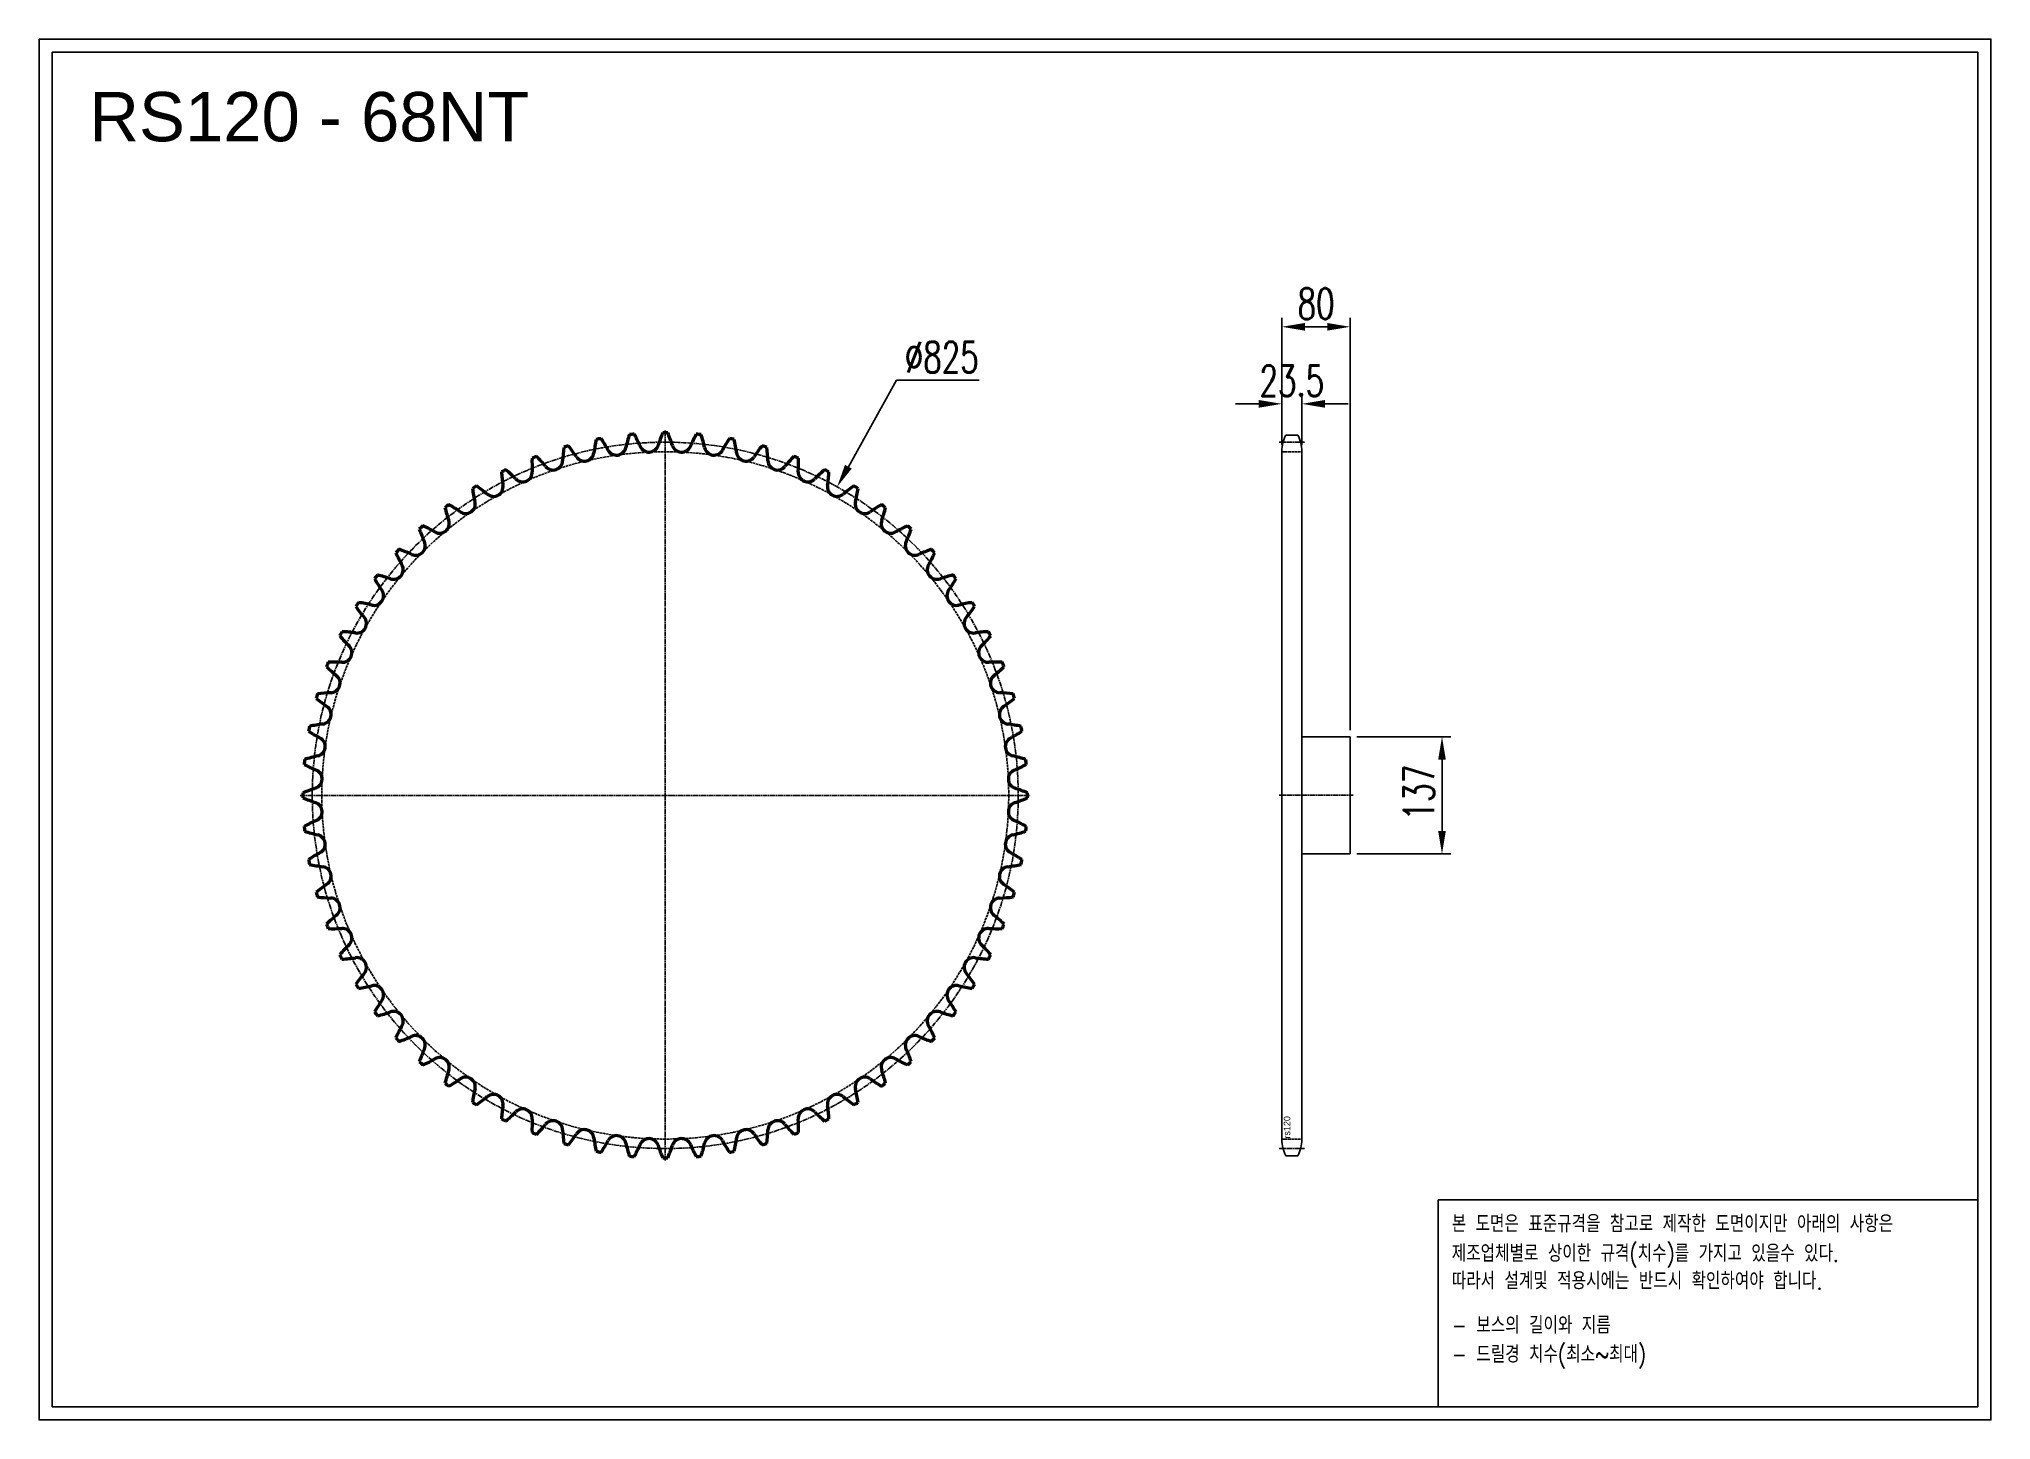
# Model space of a CAD drawing. Header units: millimetres. Extents: x -43941 to -41660, y 45593 to 47206.
import ezdxf

# ---------------------------------------------------------------- set-up
doc = ezdxf.new("R2010")
doc.units = ezdxf.units.MM
for name, pattern in [('AM_ISO02W050', [7.5, 6, -1.5]), ('AM_ISO02W050x2', [3.75, 3, -0.75]), ('AM_ISO08W050', [18, 12, -1.5, 3, -1.5]), ('AM_ISO08W050x2', [9, 6, -0.75, 1.5, -0.75])]:
    doc.linetypes.add(name, pattern=pattern)
for name, color, linetype, lineweight in [('AM_0N', 7, 'Continuous', 50), ('AM_3N', 6, 'AM_ISO02W050', 25), ('AM_7', 4, 'AM_ISO08W050', 25), ('AM_7N', 4, 'AM_ISO08W050', 25)]:
    doc.layers.add(name, color=color, linetype=linetype, lineweight=lineweight)
doc.layers.add('S-DIM', color=7, linetype='Continuous')
doc.styles.add('HAN', font='ROMANS.shx', dxfattribs={"width": 0.7, "bigfont": 'whgtxt.shx'})
doc.styles.add('HSG', font='SIMPLEX.shx', dxfattribs={"width": 0.7, "bigfont": 'HSG.shx'})
doc.styles.get("Standard").update_dxf_attribs({"font": 'arial.ttf'})
doc.dimstyles.new('APP50', dxfattribs={"dimscale": 15, "dimtxt": 2.4, "dimasz": 1.8, "dimexe": 0.7, "dimexo": 0.5, "dimgap": 0.6, "dimtad": 1, "dimtoh": 1, "dimdec": 1, "dimrnd": 0.01, "dimzin": 9, "dimdsep": 46, "dimtxsty": 'HSG', "dimcen": 0, "dimclrd": 1, "dimclre": 1, "dimclrt": 256, "dimazin": 2, "dimtp": 1, "dimtm": 1, "dimtfac": 0.5, "dimtdec": 1, "dimtofl": 0, "dimtmove": 0, "dimatfit": 3, "dimfxl": 0, "dimtvp": 1, "dimtolj": 2, "dimlwd": -1, "dimlwe": -1, "dimarcsym": 0})

# ---------------------------------------------------------------- blocks, each defined once
blk = doc.blocks.new('*D1')
at = {"layer": 'Defpoints', "color": 0, "transparency": 16777216}
for p in [(-42408.4, 46391.3), (-42408.4, 46254.3), (-42301.2, 46254.3)]:
    blk.add_point(p, dxfattribs=at)
at = {"layer": 'S-DIM', "color": 1, "transparency": 16777216}
for p, q in [((-42400.9, 46391.3), (-42290.7, 46391.3)), ((-42301.2, 46364.3), (-42301.2, 46281.3)), ((-42400.9, 46254.3), (-42290.7, 46254.3))]:
    blk.add_line(p, q, dxfattribs=at)
for points in [[(-42305.7, 46364.3), (-42296.7, 46364.3), (-42301.2, 46391.3)], [(-42305.7, 46281.3), (-42296.7, 46281.3), (-42301.2, 46254.3)]]:
    blk.add_solid(points, dxfattribs=at)
at = {"layer": 'S-DIM', "transparency": 16777216, "insert": (-42328.2, 46326), "char_height": 36, "attachment_point": 5, "rotation": 90, "style": 'HSG'}
blk.add_mtext('\\A2;137', dxfattribs=at)
blk = doc.blocks.new('*D2')
at = {"layer": 'Defpoints', "color": 0, "transparency": 16777216}
for p in [(-42464.9, 46780), (-42488.4, 46724.1), (-42464.9, 46724.1)]:
    blk.add_point(p, dxfattribs=at)
at = {"layer": 'S-DIM', "color": 1, "transparency": 16777216}
for p, q in [((-42488.4, 46731.6), (-42488.4, 46790.5)), ((-42464.9, 46731.6), (-42464.9, 46790.5)), ((-42515.4, 46780), (-42542.4, 46780)), ((-42437.9, 46780), (-42410.9, 46780))]:
    blk.add_line(p, q, dxfattribs=at)
for points in [[(-42515.4, 46784.5), (-42515.4, 46775.5), (-42488.4, 46780)], [(-42437.9, 46784.5), (-42437.9, 46775.5), (-42464.9, 46780)]]:
    blk.add_solid(points, dxfattribs=at)
at = {"layer": 'S-DIM', "transparency": 16777216, "insert": (-42476.7, 46807), "char_height": 36, "attachment_point": 5, "style": 'HSG'}
blk.add_mtext('\\A2;23.5', dxfattribs=at)
blk = doc.blocks.new('*D3')
at = {"layer": 'Defpoints', "color": 0, "transparency": 16777216}
for p in [(-42408.4, 46870), (-42488.4, 46724.1), (-42408.4, 46391.3)]:
    blk.add_point(p, dxfattribs=at)
at = {"layer": 'S-DIM', "color": 1, "transparency": 16777216}
for p, q in [((-42488.4, 46731.6), (-42488.4, 46880.5)), ((-42408.4, 46398.8), (-42408.4, 46880.5)), ((-42461.4, 46870), (-42435.4, 46870))]:
    blk.add_line(p, q, dxfattribs=at)
for points in [[(-42461.4, 46874.5), (-42461.4, 46865.5), (-42488.4, 46870)], [(-42435.4, 46874.5), (-42435.4, 46865.5), (-42408.4, 46870)]]:
    blk.add_solid(points, dxfattribs=at)
at = {"layer": 'S-DIM', "transparency": 16777216, "insert": (-42448.4, 46897), "char_height": 36, "attachment_point": 5, "style": 'HSG'}
blk.add_mtext('\\A2;80', dxfattribs=at)
blk = doc.blocks.new('*D4')
at = {"layer": 'Defpoints', "color": 0, "transparency": 16777216}
for p in [(-43008.1, 46683), (-43409.7, 45962.4)]:
    blk.add_point(p, dxfattribs=at)
at = {"layer": 'S-DIM', "color": 1, "transparency": 16777216}
for p, q in [((-42938.6, 46807.6), (-42994.9, 46706.6)), ((-42842, 46807.6), (-42938.6, 46807.6))]:
    blk.add_line(p, q, dxfattribs=at)
blk.add_solid([(-42998.9, 46708.8), (-42991, 46704.4), (-43008.1, 46683)], dxfattribs=at)
at = {"layer": 'S-DIM', "transparency": 16777216, "insert": (-42885.8, 46834.6), "char_height": 36, "attachment_point": 5, "style": 'HSG'}
blk.add_mtext('\\A2;∅825', dxfattribs=at)
blk = doc.blocks.new('notice1')
at = {"color": 4}
blk.add_lwpolyline([(-22142.12, 1735.9), (-22053.8, 1735.9), (-22053.8, 1702.07), (-22142.12, 1702.07)], close=True, dxfattribs=at)
at = {"color": 4, "style": 'HAN', "width": 0.8}
for s, p in [('본 도면은 표준규격을 참고로 제작한 도면이지만 아래의 사항은', (-22139.9, 1730.62)), ('제조업체별로 상이한 규격(치수)를 가지고 있을수 있다.', (-22139.9, 1725.78)), ('따라서 설계및 적용시에는 반드시 확인하여야 합니다.', (-22139.9, 1721.28)), ('- 보스의 길이와 지름', (-22139.9, 1714.03)), ('- 드릴경 치수(최소~최대)', (-22139.9, 1709.27))]:
    blk.add_text(s, height=2.7949, dxfattribs=at).set_placement(p)

msp = doc.modelspace()

# ---------------------------------------------------------------- linework, layer by layer
for p, q in [((-42483.71, 46743.62), (-42469.67, 46743.62)), ((-42488.44, 46724.62), (-42488.44, 45920.82)), ((-42464.94, 46724.62), (-42464.94, 45920.82)), ((-42464.94, 46391.28), (-42408.44, 46391.28)), ((-42408.44, 46391.28), (-42408.44, 46254.28)), ((-42408.44, 46254.28), (-42464.94, 46254.28)), ((-42483.71, 45901.82), (-42469.67, 45901.82))]:
    msp.add_line(p, q)
for points in [[(-43940.7, 47206.08), (-41659.7, 47206.08), (-41659.7, 45593.26), (-43940.7, 45593.26)], [(-43925.34, 47190.72), (-41675.06, 47190.72), (-41675.06, 45608.62), (-43925.34, 45608.62)]]:
    msp.add_lwpolyline(points, close=True)
for centre, start, end in [((-42447.94, 46724.62), 152.02179, 180), ((-42505.44, 46724.62), 0, 27.97821), ((-42447.94, 45920.82), 180, 207.97821), ((-42505.44, 45920.82), 332.02179, 0)]:
    msp.add_arc(centre, 40.5, start, end)
at = {"layer": 'AM_0N'}
for centre, radius, start, end in [((-43107.07, 46698.77), 186.73, 167.73217, 172.57353), ((-43208.91, 46322.72), 423.48, 100.19967, 100.9768), ((-43439.71, 46636.59), 186.73, 28.60294, 33.4443), ((-43072.81, 46687.77), 186.73, 162.43805, 167.27941), ((-43208.91, 46322.72), 423.48, 94.90555, 95.68269), ((-43409.76, 46656.55), 186.73, 23.30882, 28.15019), ((-43039.71, 46673.66), 186.73, 157.14393, 161.98529), ((-43208.91, 46322.72), 423.48, 89.61143, 90.38857), ((-43378.1, 46673.66), 186.73, 18.01471, 22.85607), ((-43008.05, 46656.55), 186.73, 151.84981, 156.69118), ((-43208.91, 46322.72), 423.48, 84.31731, 85.09445), ((-43345, 46687.77), 186.73, 12.72059, 17.56195), ((-42978.1, 46636.59), 186.73, 146.5557, 151.39706), ((-43208.91, 46322.72), 423.48, 79.0232, 79.80033), ((-43310.74, 46698.77), 186.73, 7.42647, 12.26783), ((-43177.91, 46711.08), 186.73, 178.3204, 183.16176), ((-43208.91, 46322.72), 423.48, 110.7879, 111.56504), ((-43493.45, 46588.84), 186.73, 39.19118, 44.03254), ((-43142.21, 46706.56), 186.73, 173.02628, 177.86765), ((-43208.91, 46322.72), 423.48, 105.49378, 106.27092), ((-43467.68, 46613.96), 186.73, 33.89706, 38.73842), ((-43303.37, 46724.36), 11.23, 213.89706, 352.57353), ((-43265.91, 46731.36), 11.23, 208.60294, 347.27941), ((-43227.96, 46734.88), 11.23, 203.30882, 341.98529), ((-43189.85, 46734.88), 11.23, 198.01471, 336.69118), ((-43151.9, 46731.36), 11.23, 192.72059, 331.39706), ((-43114.44, 46724.36), 11.23, 187.42647, 326.10294), ((-42950.13, 46613.96), 186.73, 141.26158, 146.10294), ((-43208.91, 46322.72), 423.48, 73.72908, 74.50622), ((-43275.61, 46706.56), 186.73, 2.13235, 6.97372), ((-42924.36, 46588.84), 186.73, 135.96746, 140.80882), ((-43208.91, 46322.72), 423.48, 68.43496, 69.2121), ((-43239.91, 46711.08), 186.73, 356.83824, 1.6796), ((-43208.91, 46322.72), 423.48, 116.08202, 116.85916), ((-43213.87, 46712.29), 186.73, 183.61452, 188.45588), ((-43516.79, 46561.45), 186.73, 44.48529, 49.32666), ((-43375.56, 46700.16), 11.23, 224.48529, 3.16176), ((-43340.03, 46713.93), 11.23, 219.19118, 357.86765), ((-43077.79, 46713.93), 11.23, 182.13235, 320.80882), ((-43042.25, 46700.16), 11.23, 176.83824, 315.51471), ((-42901.02, 46561.45), 186.73, 130.67334, 135.51471), ((-43208.91, 46322.72), 423.48, 63.14084, 63.91798), ((-43203.94, 46712.29), 186.73, 351.54412, 356.38548), ((-43208.91, 46322.72), 423.48, 121.37614, 122.15327), ((-43249.79, 46710.17), 186.73, 188.90864, 193.75), ((-43537.51, 46532.02), 186.73, 49.77941, 54.62078), ((-43409.68, 46683.18), 11.23, 229.77941, 8.45588), ((-43008.14, 46683.18), 11.23, 171.54412, 310.22059), ((-42880.31, 46532.02), 186.73, 125.37922, 130.22059), ((-43208.91, 46322.72), 423.48, 57.84673, 58.62386), ((-43168.02, 46710.17), 186.73, 346.25, 351.09136), ((-43208.91, 46322.72), 423.48, 126.67025, 127.44739), ((-43285.37, 46704.74), 186.73, 194.20275, 199.04412), ((-43555.42, 46500.81), 186.73, 55.07353, 59.91489), ((-43442.08, 46663.11), 11.23, 235.07353, 13.75), ((-42975.73, 46663.11), 11.23, 166.25, 304.92647), ((-42862.4, 46500.81), 186.73, 120.08511, 124.92647), ((-43208.91, 46322.72), 423.48, 52.55261, 53.32975), ((-43132.44, 46704.74), 186.73, 340.95588, 345.79725), ((-43208.91, 46322.72), 423.48, 131.96437, 132.74151), ((-43320.29, 46696.06), 186.73, 199.49687, 204.33824), ((-43570.37, 46468.08), 186.73, 60.36765, 65.20901), ((-43472.49, 46640.15), 11.23, 240.36765, 19.04412), ((-42945.32, 46640.15), 11.23, 160.95588, 299.63235), ((-42847.44, 46468.08), 186.73, 114.79099, 119.63235), ((-43097.52, 46696.06), 186.73, 335.66176, 340.50313), ((-43208.91, 46322.72), 423.48, 47.25849, 48.03563), ((-43208.91, 46322.72), 423.48, 137.25849, 138.03563), ((-43354.26, 46684.19), 186.73, 204.79099, 209.63235), ((-43582.24, 46434.11), 186.73, 65.66176, 70.50313), ((-43500.66, 46614.47), 11.23, 245.66176, 24.33824), ((-42917.16, 46614.47), 11.23, 155.66176, 294.33824), ((-42835.57, 46434.11), 186.73, 109.49687, 114.33824), ((-43063.55, 46684.19), 186.73, 330.36765, 335.20901), ((-43208.91, 46322.72), 423.48, 41.96437, 42.74151), ((-43208.91, 46322.72), 423.48, 142.55261, 143.32975), ((-43590.92, 46399.18), 186.73, 70.95588, 75.79725), ((-43526.33, 46586.31), 11.23, 250.95588, 29.63235), ((-42891.48, 46586.31), 11.23, 150.36765, 289.04412), ((-42826.89, 46399.18), 186.73, 104.20275, 109.04412), ((-43208.91, 46322.72), 423.48, 36.67025, 37.44739), ((-43549.3, 46555.9), 11.23, 256.25, 34.92647), ((-43386.99, 46669.23), 186.73, 210.08511, 214.92647), ((-42868.52, 46555.9), 11.23, 145.07353, 283.75), ((-43030.82, 46669.23), 186.73, 325.07353, 329.91489), ((-43208.91, 46322.72), 423.48, 147.84673, 148.62386), ((-43418.21, 46651.32), 186.73, 215.37922, 220.22059), ((-43596.35, 46363.61), 186.73, 76.25, 81.09136), ((-42821.46, 46363.61), 186.73, 98.90864, 103.75), ((-42999.61, 46651.32), 186.73, 319.77941, 324.62078), ((-43208.91, 46322.72), 423.48, 31.37614, 32.15327), ((-43208.91, 46322.72), 423.48, 153.14084, 153.91798), ((-43598.47, 46327.69), 186.73, 81.54412, 86.38548), ((-43569.36, 46523.49), 11.23, 261.54412, 40.22059), ((-42848.45, 46523.49), 11.23, 139.77941, 278.45588), ((-42819.34, 46327.69), 186.73, 93.61452, 98.45588), ((-43208.91, 46322.72), 423.48, 26.08202, 26.85916), ((-43447.63, 46630.61), 186.73, 220.67334, 225.51471), ((-43586.35, 46489.38), 11.23, 266.83824, 45.51471), ((-42831.47, 46489.38), 11.23, 134.48529, 273.16176), ((-42970.18, 46630.61), 186.73, 314.48529, 319.32666), ((-43208.91, 46322.72), 423.48, 158.43496, 159.2121), ((-43475.02, 46607.27), 186.73, 225.96746, 230.80882), ((-43597.27, 46291.72), 186.73, 86.83824, 91.6796), ((-42820.55, 46291.72), 186.73, 88.3204, 93.16176), ((-42942.79, 46607.27), 186.73, 309.19118, 314.03254), ((-43208.91, 46322.72), 423.48, 20.7879, 21.56504), ((-43208.91, 46322.72), 423.48, 163.72908, 164.50622), ((-43592.75, 46256.02), 186.73, 92.13235, 96.97372), ((-43600.11, 46453.84), 11.23, 272.13235, 50.80882), ((-42817.7, 46453.84), 11.23, 129.19118, 267.86765), ((-42825.06, 46256.02), 186.73, 83.02628, 87.86765), ((-43208.91, 46322.72), 423.48, 15.49378, 16.27092), ((-43500.14, 46581.5), 186.73, 231.26158, 236.10294), ((-43610.54, 46417.19), 11.23, 277.42647, 56.10294), ((-42807.27, 46417.19), 11.23, 123.89706, 262.57353), ((-42917.67, 46581.5), 186.73, 303.89706, 308.73842), ((-43208.91, 46322.72), 423.48, 169.0232, 169.80033), ((-43522.78, 46553.52), 186.73, 236.5557, 241.39706), ((-43584.96, 46220.89), 186.73, 97.42647, 102.26783), ((-42832.86, 46220.89), 186.73, 77.73217, 82.57353), ((-42895.04, 46553.52), 186.73, 298.60294, 303.4443), ((-43208.91, 46322.72), 423.48, 10.19967, 10.9768), ((-43617.55, 46379.73), 11.23, 282.72059, 61.39706), ((-42800.27, 46379.73), 11.23, 118.60294, 257.27941), ((-43208.91, 46322.72), 423.48, 174.31731, 175.09445), ((-43542.73, 46523.58), 186.73, 241.84981, 246.69118), ((-43573.96, 46186.63), 186.73, 102.72059, 107.56195), ((-43621.06, 46341.78), 11.23, 288.01471, 66.69118), ((-42796.75, 46341.78), 11.23, 113.30882, 251.98529), ((-42843.86, 46186.63), 186.73, 72.43805, 77.27941), ((-42875.08, 46523.58), 186.73, 293.30882, 298.15019), ((-43208.91, 46322.72), 423.48, 4.90555, 5.68269), ((-43559.84, 46153.52), 186.73, 108.01471, 112.85607), ((-42857.97, 46153.52), 186.73, 67.14393, 71.98529), ((-43208.91, 46322.72), 423.48, 179.61143, 180.38857), ((-43559.84, 46491.92), 186.73, 247.14393, 251.98529), ((-43621.06, 46303.67), 11.23, 293.30882, 71.98529), ((-42796.75, 46303.67), 11.23, 108.01471, 246.69118), ((-42857.97, 46491.92), 186.73, 288.01471, 292.85607), ((-43208.91, 46322.72), 423.48, 359.61143, 0.38857), ((-43542.73, 46121.87), 186.73, 113.30882, 118.15019), ((-43208.91, 46322.72), 423.48, 184.90555, 185.68269), ((-42875.08, 46121.87), 186.73, 61.84981, 66.69118), ((-43208.91, 46322.72), 423.48, 354.31731, 355.09445), ((-43573.96, 46458.82), 186.73, 252.43805, 257.27941), ((-43617.55, 46265.72), 11.23, 298.60294, 77.27941), ((-42800.27, 46265.72), 11.23, 102.72059, 241.39706), ((-42843.86, 46458.82), 186.73, 282.72059, 287.56195), ((-43522.78, 46091.92), 186.73, 118.60294, 123.4443), ((-43208.91, 46322.72), 423.48, 190.19967, 190.9768), ((-43584.96, 46424.56), 186.73, 257.73217, 262.57353), ((-43610.54, 46228.26), 11.23, 303.89706, 82.57353), ((-42807.27, 46228.26), 11.23, 97.42647, 236.10294), ((-42832.86, 46424.56), 186.73, 277.42647, 282.26783), ((-42895.04, 46091.92), 186.73, 56.5557, 61.39706), ((-43208.91, 46322.72), 423.48, 349.0232, 349.80033), ((-43500.14, 46063.94), 186.73, 123.89706, 128.73842), ((-42917.67, 46063.94), 186.73, 51.26158, 56.10294), ((-43208.91, 46322.72), 423.48, 195.49378, 196.27092), ((-43592.75, 46389.42), 186.73, 263.02628, 267.86765), ((-43600.11, 46191.6), 11.23, 309.19118, 87.86765), ((-42817.7, 46191.6), 11.23, 92.13235, 230.80882), ((-42825.06, 46389.42), 186.73, 272.13235, 276.97372), ((-43208.91, 46322.72), 423.48, 343.72908, 344.50622), ((-43475.02, 46038.18), 186.73, 129.19118, 134.03254), ((-43208.91, 46322.72), 423.48, 200.7879, 201.56504), ((-42942.79, 46038.18), 186.73, 45.96746, 50.80882), ((-43208.91, 46322.72), 423.48, 338.43496, 339.2121), ((-43597.27, 46353.72), 186.73, 268.3204, 273.16176), ((-43447.63, 46014.84), 186.73, 134.48529, 139.32666), ((-43586.35, 46156.07), 11.23, 314.48529, 93.16176), ((-42831.47, 46156.07), 11.23, 86.83824, 225.51471), ((-42970.18, 46014.84), 186.73, 40.67334, 45.51471), ((-42820.55, 46353.72), 186.73, 266.83824, 271.6796), ((-43208.91, 46322.72), 423.48, 206.08202, 206.85916), ((-43598.47, 46317.76), 186.73, 273.61452, 278.45588), ((-43569.36, 46121.95), 11.23, 319.77941, 98.45588), ((-42848.45, 46121.95), 11.23, 81.54412, 220.22059), ((-42819.34, 46317.76), 186.73, 261.54412, 266.38548), ((-43208.91, 46322.72), 423.48, 333.14084, 333.91798), ((-43418.21, 45994.12), 186.73, 139.77941, 144.62078), ((-43208.91, 46322.72), 423.48, 211.37614, 212.15327), ((-43596.35, 46281.83), 186.73, 278.90864, 283.75), ((-43549.3, 46089.55), 11.23, 325.07353, 103.75), ((-42868.52, 46089.55), 11.23, 76.25, 214.92647), ((-42821.46, 46281.83), 186.73, 256.25, 261.09136), ((-42999.61, 45994.12), 186.73, 35.37922, 40.22059), ((-43208.91, 46322.72), 423.48, 327.84673, 328.62386), ((-43386.99, 45976.21), 186.73, 145.07353, 149.91489), ((-43030.82, 45976.21), 186.73, 30.08511, 34.92647), ((-43208.91, 46322.72), 423.48, 216.67025, 217.44739), ((-43590.92, 46246.26), 186.73, 284.20275, 289.04412), ((-43526.33, 46059.14), 11.23, 330.36765, 109.04412), ((-43354.26, 45961.26), 186.73, 150.36765, 155.20901), ((-42891.48, 46059.14), 11.23, 70.95588, 209.63235), ((-43063.55, 45961.26), 186.73, 24.79099, 29.63235), ((-42826.89, 46246.26), 186.73, 250.95588, 255.79725), ((-43208.91, 46322.72), 423.48, 322.55261, 323.32975), ((-43208.91, 46322.72), 423.48, 221.96437, 222.74151), ((-43582.24, 46211.34), 186.73, 289.49687, 294.33824), ((-43500.66, 46030.97), 11.23, 335.66176, 114.33824), ((-42917.16, 46030.97), 11.23, 65.66176, 204.33824), ((-42835.57, 46211.34), 186.73, 245.66176, 250.50313), ((-43208.91, 46322.72), 423.48, 317.25849, 318.03563), ((-43320.29, 45949.39), 186.73, 155.66176, 160.50313), ((-43208.91, 46322.72), 423.48, 227.25849, 228.03563), ((-43570.37, 46177.37), 186.73, 294.79099, 299.63235), ((-43472.49, 46005.3), 11.23, 340.95588, 119.63235), ((-42945.32, 46005.3), 11.23, 60.36765, 199.04412), ((-42847.44, 46177.37), 186.73, 240.36765, 245.20901), ((-43097.52, 45949.39), 186.73, 19.49687, 24.33824), ((-43208.91, 46322.72), 423.48, 311.96437, 312.74151), ((-43285.37, 45940.7), 186.73, 160.95588, 165.79725), ((-43208.91, 46322.72), 423.48, 232.55261, 233.32975), ((-43555.42, 46144.63), 186.73, 300.08511, 304.92647), ((-43442.08, 45982.33), 11.23, 346.25, 124.92647), ((-42975.73, 45982.33), 11.23, 55.07353, 193.75), ((-42862.4, 46144.63), 186.73, 235.07353, 239.91489), ((-43208.91, 46322.72), 423.48, 306.67025, 307.44739), ((-43132.44, 45940.7), 186.73, 14.20275, 19.04412), ((-43249.79, 45935.28), 186.73, 166.25, 171.09136), ((-43208.91, 46322.72), 423.48, 237.84673, 238.62386), ((-43537.51, 46113.42), 186.73, 305.37922, 310.22059), ((-43409.68, 45962.27), 11.23, 351.54412, 130.22059), ((-43008.14, 45962.27), 11.23, 49.77941, 188.45588), ((-42880.31, 46113.42), 186.73, 229.77941, 234.62078), ((-43208.91, 46322.72), 423.48, 301.37614, 302.15327), ((-43168.02, 45935.28), 186.73, 8.90864, 13.75), ((-43213.87, 45933.16), 186.73, 171.54412, 176.38548), ((-43208.91, 46322.72), 423.48, 243.14084, 243.91798), ((-43516.79, 46084), 186.73, 310.67334, 315.51471), ((-43375.56, 45945.28), 11.23, 356.83824, 135.51471), ((-43177.91, 45934.36), 186.73, 176.83824, 181.6796), ((-43340.03, 45931.51), 11.23, 2.13235, 140.80882), ((-43077.79, 45931.51), 11.23, 39.19118, 177.86765), ((-43042.25, 45945.28), 11.23, 44.48529, 183.16176), ((-43239.91, 45934.36), 186.73, 358.3204, 3.16176), ((-42901.02, 46084), 186.73, 224.48529, 229.32666), ((-43208.91, 46322.72), 423.48, 296.08202, 296.85916), ((-43203.94, 45933.16), 186.73, 3.61452, 8.45588), ((-43208.91, 46322.72), 423.48, 248.43496, 249.2121), ((-43493.45, 46056.61), 186.73, 315.96746, 320.80882), ((-43142.21, 45938.88), 186.73, 182.13235, 186.97372), ((-43467.68, 46031.49), 186.73, 321.26158, 326.10294), ((-43303.37, 45921.09), 11.23, 7.42647, 146.10294), ((-43107.07, 45946.67), 186.73, 187.42647, 192.26783), ((-43439.71, 46008.85), 186.73, 326.5557, 331.39706), ((-43265.91, 45914.08), 11.23, 12.72059, 151.39706), ((-43072.81, 45957.67), 186.73, 192.72059, 197.56195), ((-43227.96, 45910.57), 11.23, 18.01471, 156.69118), ((-43189.85, 45910.57), 11.23, 23.30882, 161.98529), ((-43345, 45957.67), 186.73, 342.43805, 347.27941), ((-43151.9, 45914.08), 11.23, 28.60294, 167.27941), ((-42978.1, 46008.85), 186.73, 208.60294, 213.4443), ((-43310.74, 45946.67), 186.73, 347.73217, 352.57353), ((-43114.44, 45921.09), 11.23, 33.89706, 172.57353), ((-42950.13, 46031.49), 186.73, 213.89706, 218.73842), ((-43275.61, 45938.88), 186.73, 353.02628, 357.86765), ((-42924.36, 46056.61), 186.73, 219.19118, 224.03254), ((-43208.91, 46322.72), 423.48, 290.7879, 291.56504), ((-43208.91, 46322.72), 423.48, 253.72908, 254.50622), ((-43208.91, 46322.72), 423.48, 259.0232, 259.80033), ((-43208.91, 46322.72), 423.48, 264.31731, 265.09445), ((-43409.76, 45988.9), 186.73, 331.84981, 336.69118), ((-43039.71, 45971.79), 186.73, 198.01471, 202.85607), ((-43208.91, 46322.72), 423.48, 269.61143, 270.38857), ((-43378.1, 45971.79), 186.73, 337.14393, 341.98529), ((-43008.05, 45988.9), 186.73, 203.30882, 208.15019), ((-43208.91, 46322.72), 423.48, 274.90555, 275.68269), ((-43208.91, 46322.72), 423.48, 280.19967, 280.9768), ((-43208.91, 46322.72), 423.48, 285.49378, 286.27092)]:
    msp.add_arc(centre, radius, start, end, dxfattribs=at)
at = {"layer": 'AM_3N', "linetype": 'AM_ISO02W050x2'}
for p, q in [((-42488.44, 46724.09), (-42464.94, 46724.09)), ((-42488.44, 45921.35), (-42464.94, 45921.35))]:
    msp.add_line(p, q, dxfattribs=at)
msp.add_circle((-43208.91, 46322.72), 401.37, dxfattribs=at)
at = {"layer": 'AM_7', "linetype": 'AM_ISO08W050x2'}
for p, q in [((-42491.44, 46735.21), (-42461.94, 46735.21)), ((-42491.44, 46322.78), (-42405.01, 46322.78)), ((-42491.44, 45910.24), (-42461.94, 45910.24))]:
    msp.add_line(p, q, dxfattribs=at)
msp.add_circle((-43208.91, 46322.72), 412.49, dxfattribs=at)
at = {"layer": 'AM_7N', "linetype": 'AM_ISO08W050x2'}
for p, q in [((-43208.91, 45896.25), (-43208.91, 46749.2)), ((-43635.38, 46322.72), (-42782.43, 46322.72))]:
    msp.add_line(p, q, dxfattribs=at)

# ---------------------------------------------------------------- block references
at = {"xscale": 7.140013238963402, "yscale": 7.140013238963402, "zscale": 7.140013238963402}
msp.add_blockref('notice1', (115789.34, 33455.83), dxfattribs=at)

# ---------------------------------------------------------------- texts
msp.add_text('RS120 - 68NT', height=57.601).set_placement((-43881.96, 47086.65))
msp.add_text('rs120', height=7.5, rotation=90).set_placement((-42478.59, 45921.93))

# ---------------------------------------------------------------- dimensions: what is measured, and where the dimension line sits
at = {"layer": 'S-DIM'}
dim = msp.add_linear_dim(base=(-42408.44, 46870), p1=(-42488.44, 46724.09), p2=(-42408.44, 46391.28), dimstyle='APP50', dxfattribs=at)
dim.commit()
dim.dimension.update_dxf_attribs({"geometry": '*D3', "text_midpoint": (-42448.44, 46897)})
dim = msp.add_diameter_dim_2p(p1=(-43409.73, 45962.43), p2=(-43008.08, 46683.02), dimstyle='APP50', dxfattribs=at)
dim.commit()
dim.dimension.update_dxf_attribs({"geometry": '*D4', "text_midpoint": (-42885.84, 46807.6), "dimtype": 131})
dim = msp.add_linear_dim(base=(-42464.94, 46780), p1=(-42488.44, 46724.09), p2=(-42464.94, 46724.09), dimstyle='APP50', dxfattribs=at)
dim.commit()
dim.dimension.update_dxf_attribs({"geometry": '*D2', "text_midpoint": (-42476.69, 46780), "dimtype": 128})
dim = msp.add_linear_dim(base=(-42301.19, 46254.28), p1=(-42408.44, 46391.28), p2=(-42408.44, 46254.28), angle=90, dimstyle='APP50', dxfattribs=at)
dim.commit()
dim.dimension.update_dxf_attribs({"geometry": '*D1', "text_midpoint": (-42301.19, 46326), "dimtype": 128})

doc.saveas('drawing.dxf')
